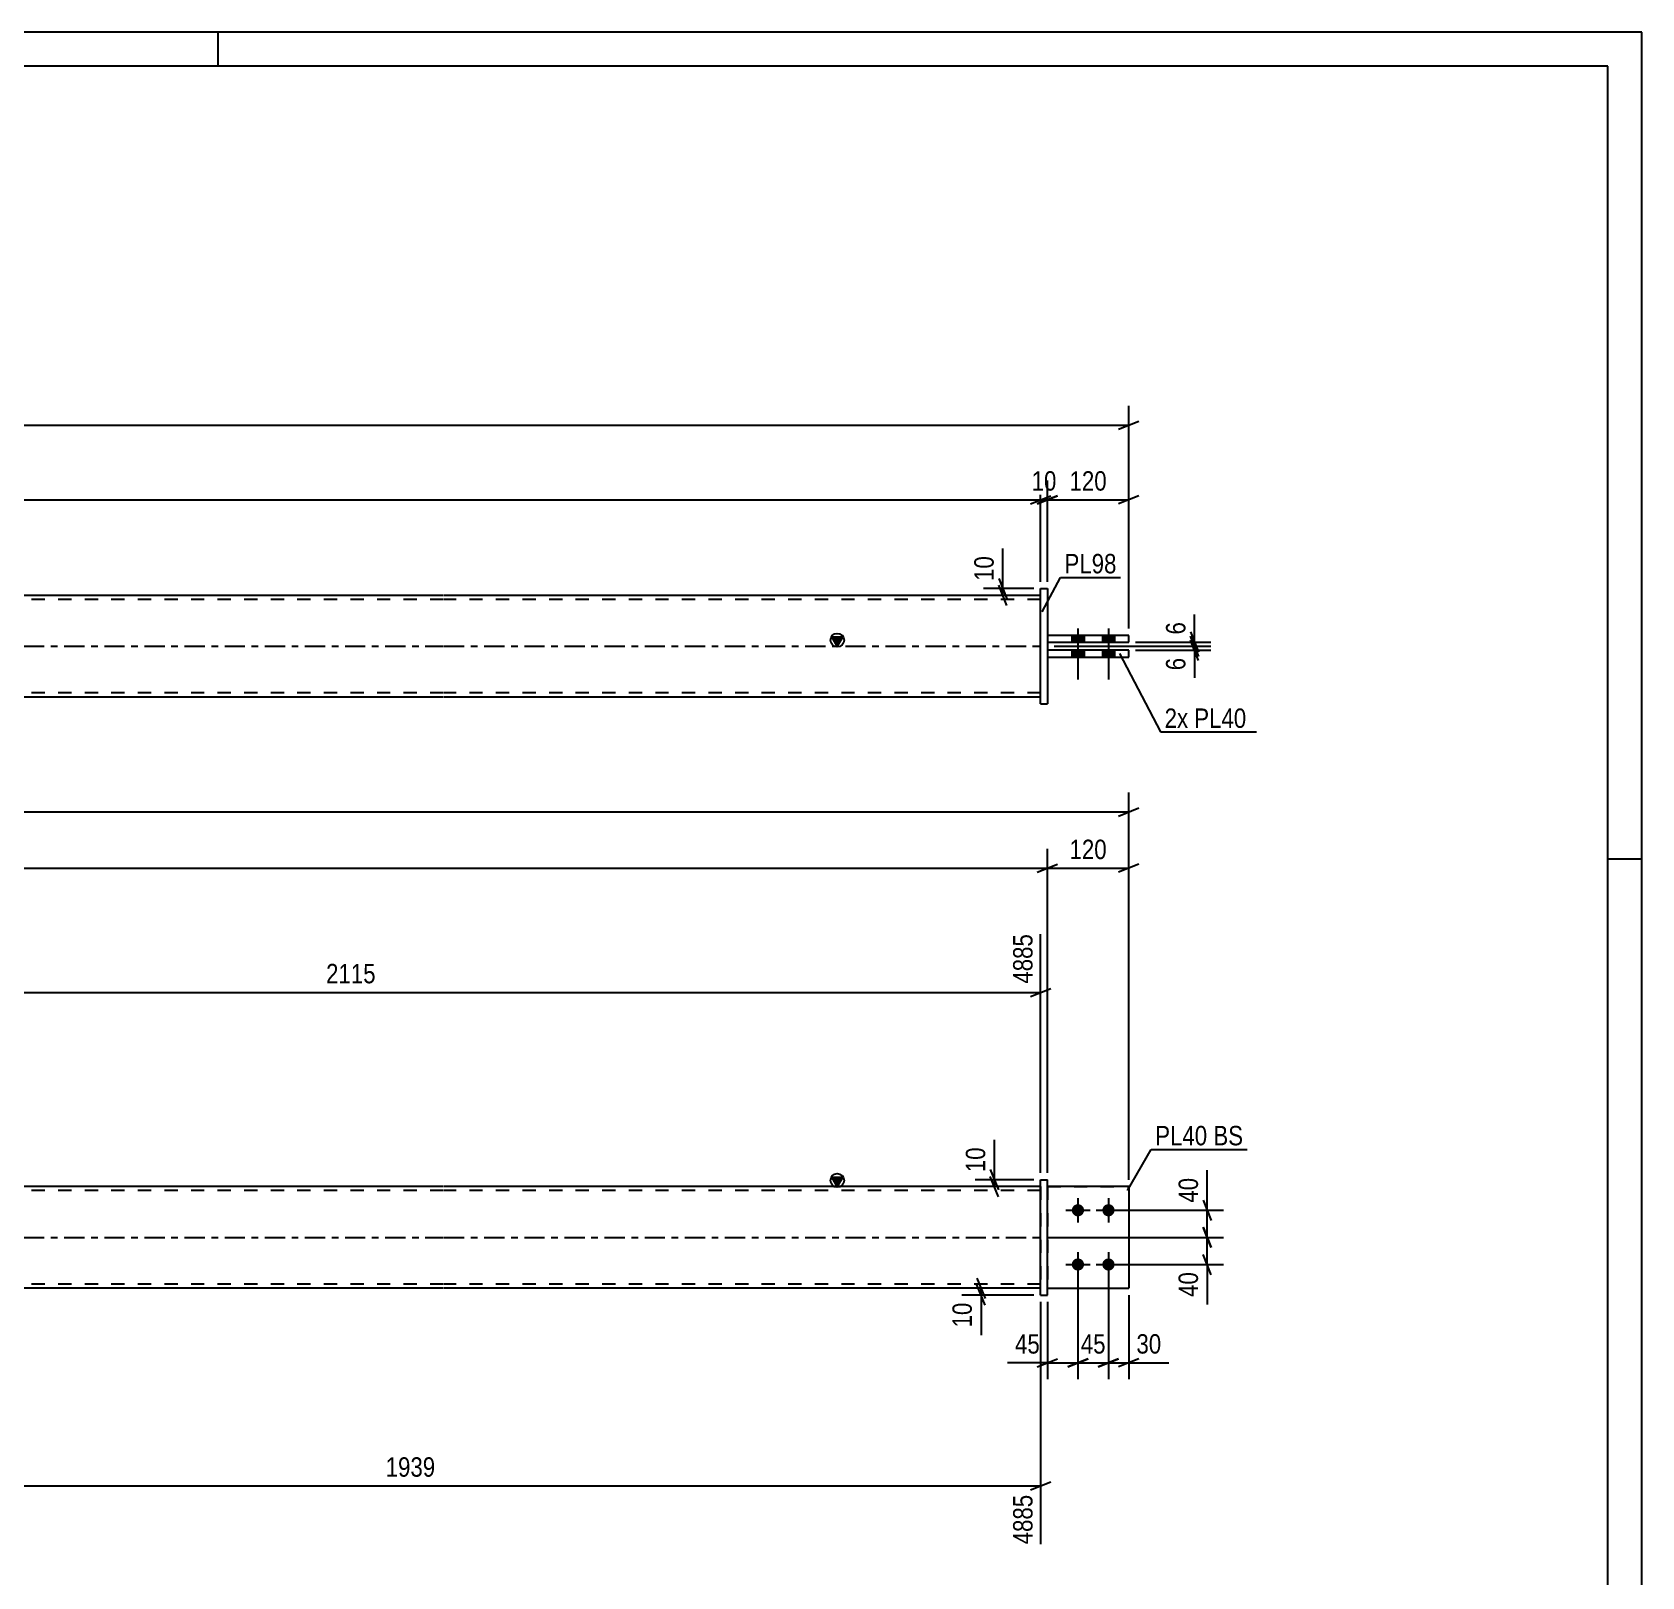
# Model space of a CAD drawing. Header units: millimetres. Extents: x 0 to 594, y 0 to 420.
# Drawn here: x 356.6 to 594, y 192.2 to 420 of the extents above; entities that cross this region are included whole.
import ezdxf

# ---------------------------------------------------------------- set-up
doc = ezdxf.new("R2010")
doc.units = ezdxf.units.MM
doc.linetypes.add('DXK_LINE_DOT2', pattern=[3.9198, 1.9599, -1.9599])
doc.linetypes.add('DXK_LINE_DOT3', pattern=[5.9187, 2.979, -0.9799, 0.9799, -0.9799])
doc.styles.add('Arial Narrow', font='ARIALN.TTF', dxfattribs={"height": 0.2})

# ---------------------------------------------------------------- blocks, each defined once
blk = doc.blocks.new('Unknown-580609718-1130')
at = {"color": 5, "linetype": 'Continuous'}
for p, q in [((594, 420), (0, 420)), ((384, 415), (384, 420)), ((594, 0), (594, 420)), ((589, 415), (5, 415)), ((589, 5), (589, 415)), ((594, 298), (589, 298))]:
    blk.add_line(p, q, dxfattribs=at)
blk = doc.blocks.new('Part-580609718-1695 - 1673')
at = {"color": 2, "linetype": 'Continuous'}
for p, q in [((518.32, 249.73), (506.32, 249.73)), ((518.32, 249.73), (518.32, 249.73)), ((518.32, 249.73), (518.32, 234.73)), ((506.32, 234.73), (518.32, 234.73))]:
    blk.add_line(p, q, dxfattribs=at)
at = {"color": 7, "linetype": 'DXK_LINE_DOT2'}
for p, q in [((506.32, 249.73), (518.32, 249.73)), ((506.32, 249.73), (506.32, 249.73)), ((506.32, 249.73), (506.32, 234.73)), ((506.32, 234.73), (518.32, 234.73))]:
    blk.add_line(p, q, dxfattribs=at)
blk = doc.blocks.new('Part-580609718-1700 - 1673')
at = {"linetype": 'Continuous'}
blk.add_hatch(color=2, dxfattribs=at).paths.add_polyline_path([(475.32, 249.73), (474.52, 251.13), (476.12, 251.13)])
at = {"color": 2, "linetype": 'Continuous'}
for p, q in [((417.22, 249.73), (177.8, 249.73)), ((505.32, 249.73), (417.32, 249.73)), ((475.32, 249.73), (474.52, 251.13)), ((474.52, 251.13), (476.12, 251.13)), ((476.12, 251.13), (475.32, 249.73)), ((417.22, 234.73), (177.8, 234.73)), ((505.32, 234.73), (417.32, 234.73))]:
    blk.add_line(p, q, dxfattribs=at)
at = {"color": 7, "linetype": 'DXK_LINE_DOT2'}
for p, q in [((505.32, 249.73), (505.32, 234.73)), ((417.22, 249.13), (177.8, 249.13)), ((505.32, 249.13), (417.32, 249.13)), ((417.22, 235.33), (177.8, 235.33)), ((505.32, 235.33), (417.32, 235.33))]:
    blk.add_line(p, q, dxfattribs=at)
at = {"color": 7, "linetype": 'DXK_LINE_DOT3'}
for p, q in [((177.8, 242.23), (417.22, 242.23)), ((417.32, 242.23), (505.32, 242.23))]:
    blk.add_line(p, q, dxfattribs=at)
at = {"color": 2, "linetype": 'Continuous'}
blk.add_circle((475.32, 250.63), 1, dxfattribs=at)
blk = doc.blocks.new('Part-580609718-1685 - 1673')
at = {"color": 2, "linetype": 'Continuous'}
for p, q in [((505.32, 250.73), (506.32, 250.73)), ((505.32, 233.73), (505.32, 250.73)), ((506.32, 233.73), (506.32, 250.73)), ((505.32, 233.73), (505.32, 233.73)), ((505.32, 233.73), (506.32, 233.73))]:
    blk.add_line(p, q, dxfattribs=at)
at = {"color": 7, "linetype": 'DXK_LINE_DOT2'}
for p, q in [((505.32, 250.73), (506.32, 250.73)), ((505.32, 233.73), (506.32, 233.73))]:
    blk.add_line(p, q, dxfattribs=at)
blk = doc.blocks.new('Part-580609718-1690 - 1673')
at = {"color": 7, "linetype": 'DXK_LINE_DOT2'}
for p, q in [((506.32, 249.73), (518.32, 249.73)), ((518.32, 249.73), (506.32, 249.73)), ((506.32, 249.73), (506.32, 249.73)), ((506.32, 249.73), (506.32, 234.73)), ((518.32, 249.73), (518.32, 249.73)), ((518.32, 249.73), (518.32, 234.73)), ((506.32, 234.73), (518.32, 234.73)), ((506.32, 234.73), (518.32, 234.73))]:
    blk.add_line(p, q, dxfattribs=at)
blk = doc.blocks.new('Bolt-580609718-1710 - 1673')
at = {"linetype": 'Continuous'}
for points in [[(510.82, 247.13), (511.01, 247.11), (511.19, 247.05), (511.35, 246.96), (511.49, 246.83), (511.6, 246.68), (511.68, 246.51), (511.72, 246.32), (511.72, 246.13), (511.68, 245.95), (511.6, 245.78), (511.49, 245.63), (511.35, 245.5), (511.19, 245.41), (511.01, 245.35), (510.82, 245.33), (510.63, 245.35), (510.45, 245.41), (510.29, 245.5), (510.15, 245.63), (510.04, 245.78), (509.96, 245.95), (509.93, 246.13), (509.93, 246.32), (509.96, 246.51), (510.04, 246.68), (510.15, 246.83), (510.29, 246.96), (510.45, 247.05), (510.63, 247.11)], [(515.32, 247.13), (515.51, 247.11), (515.69, 247.05), (515.85, 246.96), (515.99, 246.83), (516.1, 246.68), (516.18, 246.51), (516.22, 246.32), (516.22, 246.13), (516.18, 245.95), (516.1, 245.78), (515.99, 245.63), (515.85, 245.5), (515.69, 245.41), (515.51, 245.35), (515.32, 245.33), (515.13, 245.35), (514.95, 245.41), (514.79, 245.5), (514.65, 245.63), (514.54, 245.78), (514.46, 245.95), (514.43, 246.13), (514.43, 246.32), (514.46, 246.51), (514.54, 246.68), (514.65, 246.83), (514.79, 246.96), (514.95, 247.05), (515.13, 247.11)], [(510.82, 239.13), (511.01, 239.11), (511.19, 239.05), (511.35, 238.96), (511.49, 238.83), (511.6, 238.68), (511.68, 238.51), (511.72, 238.32), (511.72, 238.13), (511.68, 237.95), (511.6, 237.78), (511.49, 237.63), (511.35, 237.5), (511.19, 237.41), (511.01, 237.35), (510.82, 237.33), (510.63, 237.35), (510.45, 237.41), (510.29, 237.5), (510.15, 237.63), (510.04, 237.78), (509.96, 237.95), (509.93, 238.13), (509.93, 238.32), (509.96, 238.51), (510.04, 238.68), (510.15, 238.83), (510.29, 238.96), (510.45, 239.05), (510.63, 239.11)], [(515.32, 239.13), (515.51, 239.11), (515.69, 239.05), (515.85, 238.96), (515.99, 238.83), (516.1, 238.68), (516.18, 238.51), (516.22, 238.32), (516.22, 238.13), (516.18, 237.95), (516.1, 237.78), (515.99, 237.63), (515.85, 237.5), (515.69, 237.41), (515.51, 237.35), (515.32, 237.33), (515.13, 237.35), (514.95, 237.41), (514.79, 237.5), (514.65, 237.63), (514.54, 237.78), (514.46, 237.95), (514.43, 238.13), (514.43, 238.32), (514.46, 238.51), (514.54, 238.68), (514.65, 238.83), (514.79, 238.96), (514.95, 239.05), (515.13, 239.11)]]:
    blk.add_hatch(color=1, dxfattribs=at).paths.add_polyline_path(points)
at = {"color": 1, "linetype": 'Continuous'}
for p, q in [((510.82, 248.03), (510.82, 244.43)), ((515.32, 248.03), (515.32, 244.43)), ((509.02, 246.23), (512.62, 246.23)), ((513.52, 246.23), (517.12, 246.23)), ((510.82, 240.03), (510.82, 236.43)), ((515.32, 240.03), (515.32, 236.43)), ((509.02, 238.23), (512.62, 238.23)), ((513.52, 238.23), (517.12, 238.23))]:
    blk.add_line(p, q, dxfattribs=at)
blk = doc.blocks.new('Bolt-580609718-1371 - 1367')
at = {"linetype": 'Continuous'}
for points in [[(511.72, 331.03), (509.92, 331.03), (509.92, 330.03), (511.72, 330.03)], [(511.72, 331.03), (509.92, 331.03), (509.92, 330.03), (511.72, 330.03)], [(516.22, 331.03), (514.42, 331.03), (514.42, 330.03), (516.22, 330.03)], [(516.22, 331.03), (514.42, 331.03), (514.42, 330.03), (516.22, 330.03)], [(511.72, 328.83), (509.92, 328.83), (509.92, 327.83), (511.72, 327.83)], [(511.72, 328.83), (509.92, 328.83), (509.92, 327.83), (511.72, 327.83)], [(516.22, 328.83), (514.42, 328.83), (514.42, 327.83), (516.22, 327.83)], [(516.22, 328.83), (514.42, 328.83), (514.42, 327.83), (516.22, 327.83)]]:
    blk.add_hatch(color=1, dxfattribs=at).paths.add_polyline_path(points)
at = {"color": 1, "linetype": 'Continuous'}
for p, q in [((509.92, 331.03), (509.92, 330.03)), ((509.92, 331.03), (509.92, 330.03)), ((510.82, 332.03), (510.82, 324.53)), ((510.82, 332.03), (510.82, 324.53)), ((511.72, 331.03), (511.72, 330.03)), ((511.72, 331.03), (511.72, 330.03)), ((514.42, 331.03), (514.42, 330.03)), ((514.42, 331.03), (514.42, 330.03)), ((515.32, 332.03), (515.32, 324.53)), ((515.32, 332.03), (515.32, 324.53)), ((516.22, 331.03), (516.22, 330.03)), ((516.22, 331.03), (516.22, 330.03)), ((509.92, 328.83), (509.92, 327.83)), ((509.92, 328.83), (509.92, 327.83)), ((511.72, 328.83), (511.72, 327.83)), ((511.72, 328.83), (511.72, 327.83)), ((514.42, 328.83), (514.42, 327.83)), ((514.42, 328.83), (514.42, 327.83)), ((516.22, 328.83), (516.22, 327.83)), ((516.22, 328.83), (516.22, 327.83))]:
    blk.add_line(p, q, dxfattribs=at)
blk = doc.blocks.new('Part-580609718-1456 - 1367')
at = {"linetype": 'Continuous'}
blk.add_hatch(color=2, dxfattribs=at).paths.add_polyline_path([(475.32, 329.43), (474.52, 330.83), (476.12, 330.83)])
at = {"color": 2, "linetype": 'Continuous'}
for p, q in [((417.22, 336.93), (177.8, 336.93)), ((505.32, 336.93), (417.32, 336.93)), ((475.32, 329.43), (474.52, 330.83)), ((474.52, 330.83), (476.12, 330.83)), ((476.12, 330.83), (475.32, 329.43)), ((417.22, 321.93), (177.8, 321.93)), ((505.32, 321.93), (417.32, 321.93))]:
    blk.add_line(p, q, dxfattribs=at)
at = {"color": 7, "linetype": 'DXK_LINE_DOT2'}
for p, q in [((417.22, 336.33), (177.8, 336.33)), ((505.32, 336.33), (417.32, 336.33)), ((505.32, 321.93), (505.32, 336.93)), ((417.22, 322.53), (177.8, 322.53)), ((505.32, 322.53), (417.32, 322.53))]:
    blk.add_line(p, q, dxfattribs=at)
at = {"color": 7, "linetype": 'DXK_LINE_DOT3'}
for p, q in [((177.8, 329.43), (417.22, 329.43)), ((417.32, 329.43), (505.32, 329.43))]:
    blk.add_line(p, q, dxfattribs=at)
at = {"color": 2, "linetype": 'Continuous'}
blk.add_circle((475.32, 330.33), 1, dxfattribs=at)
blk = doc.blocks.new('Part-580609718-1461 - 1367')
at = {"color": 2, "linetype": 'Continuous'}
for p, q in [((518.32, 328.83), (506.32, 328.83)), ((506.32, 327.83), (518.32, 327.83)), ((518.32, 327.83), (518.32, 328.83))]:
    blk.add_line(p, q, dxfattribs=at)
at = {"color": 7, "linetype": 'DXK_LINE_DOT2'}
for p, q in [((506.32, 328.83), (506.32, 327.83)), ((518.32, 328.83), (506.32, 328.83)), ((506.32, 327.83), (518.32, 327.83))]:
    blk.add_line(p, q, dxfattribs=at)
blk = doc.blocks.new('Part-580609718-1433 - 1367')
at = {"color": 2, "linetype": 'Continuous'}
for p, q in [((505.32, 337.93), (505.32, 337.93)), ((505.32, 320.93), (505.32, 337.93)), ((505.32, 337.93), (506.32, 337.93)), ((506.32, 337.93), (506.32, 337.93)), ((506.32, 337.93), (506.32, 320.93)), ((505.32, 320.93), (506.32, 320.93)), ((505.32, 320.93), (505.32, 320.93)), ((506.32, 320.93), (506.32, 320.93))]:
    blk.add_line(p, q, dxfattribs=at)
at = {"color": 7, "linetype": 'DXK_LINE_DOT2'}
for p, q in [((505.32, 337.93), (506.32, 337.93)), ((505.32, 320.93), (506.32, 320.93)), ((506.32, 320.93), (506.32, 320.93))]:
    blk.add_line(p, q, dxfattribs=at)
blk = doc.blocks.new('Part-580609718-1466 - 1367')
at = {"color": 2, "linetype": 'Continuous'}
for p, q in [((518.32, 331.03), (506.32, 331.03)), ((518.32, 330.03), (518.32, 331.03)), ((506.32, 330.03), (518.32, 330.03))]:
    blk.add_line(p, q, dxfattribs=at)
at = {"color": 7, "linetype": 'DXK_LINE_DOT2'}
for p, q in [((506.32, 331.03), (506.32, 330.03)), ((518.32, 331.03), (506.32, 331.03)), ((506.32, 330.03), (518.32, 330.03))]:
    blk.add_line(p, q, dxfattribs=at)
blk = doc.blocks.new('StraightDimension-580609718-1936 - 1673')
at = {"color": 7, "linetype": 'Continuous'}
for p, q in [((495.92, 236.23), (497.12, 233.23)), ((497.12, 232.23), (495.92, 235.23)), ((504.32, 234.73), (493.67, 234.73)), ((504.32, 233.73), (493.67, 233.73)), ((496.52, 233.73), (496.52, 234.73))]:
    blk.add_line(p, q, dxfattribs=at)
at = {"color": 0}
blk.add_wipeout([(495.77, 233.2), (491.57, 233.2), (491.57, 228.35), (495.77, 228.35)], dxfattribs=at)
at = {"color": 7, "linetype": 'Continuous'}
blk.add_line((496.52, 233.73), (496.52, 227.82), dxfattribs=at)
blk.add_line((496.52, 233.73), (496.52, 227.82), dxfattribs=at)
at = {"color": 3, "style": 'Arial Narrow'}
blk.add_text('10', height=2.863, rotation=90.0002, dxfattribs=at).set_placement((495.17, 228.95))
blk = doc.blocks.new('StraightDimension-580609718-1955 - 1673')
at = {"color": 7, "linetype": 'Continuous'}
for p, q in [((510.82, 237.23), (510.82, 221.34)), ((515.32, 237.23), (515.32, 221.34)), ((509.32, 223.14), (512.32, 224.34)), ((510.82, 223.74), (515.32, 223.74)), ((516.82, 224.34), (513.82, 223.14))]:
    blk.add_line(p, q, dxfattribs=at)
at = {"color": 0}
blk.add_wipeout([(515.5, 224.49), (515.5, 228.69), (510.64, 228.69), (510.64, 224.49)], dxfattribs=at)
at = {"color": 3, "style": 'Arial Narrow'}
blk.add_text('45', height=2.863, dxfattribs=at).set_placement((511.24, 225.09))
blk = doc.blocks.new('StraightDimension-580609718-2017 - 1673')
at = {"color": 7, "linetype": 'Continuous'}
for p, q in [((506.32, 242.23), (532.28, 242.23)), ((529.28, 243.73), (530.48, 240.73)), ((529.88, 238.23), (529.88, 242.23)), ((516.32, 238.23), (532.28, 238.23)), ((530.48, 236.73), (529.28, 239.73))]:
    blk.add_line(p, q, dxfattribs=at)
at = {"color": 0}
blk.add_wipeout([(529.13, 237.7), (524.93, 237.7), (524.93, 232.85), (529.13, 232.85)], dxfattribs=at)
at = {"color": 7, "linetype": 'Continuous'}
blk.add_line((529.88, 238.23), (529.88, 232.32), dxfattribs=at)
blk.add_line((529.88, 238.23), (529.88, 232.32), dxfattribs=at)
at = {"color": 3, "style": 'Arial Narrow'}
blk.add_text('40', height=2.863, rotation=90.0002, dxfattribs=at).set_placement((528.53, 233.45))
blk = doc.blocks.new('StraightDimension-580609718-2031 - 1673')
at = {"color": 7, "linetype": 'Continuous'}
for p, q in [((497.89, 252.23), (499.09, 249.23)), ((504.32, 250.73), (495.64, 250.73)), ((504.32, 249.73), (495.64, 249.73)), ((499.09, 248.23), (497.89, 251.23)), ((498.49, 249.73), (498.49, 250.73))]:
    blk.add_line(p, q, dxfattribs=at)
at = {"color": 0}
blk.add_wipeout([(497.74, 256.11), (493.54, 256.11), (493.54, 251.25), (497.74, 251.25)], dxfattribs=at)
at = {"color": 7, "linetype": 'Continuous'}
blk.add_line((498.49, 250.73), (498.49, 256.63), dxfattribs=at)
blk.add_line((498.49, 250.73), (498.49, 256.63), dxfattribs=at)
at = {"color": 3, "style": 'Arial Narrow'}
blk.add_text('10', height=2.863, rotation=90.0002, dxfattribs=at).set_placement((497.14, 251.85))
blk = doc.blocks.new('StraightDimension-580609718-1760 - 1673')
at = {"color": 7, "linetype": 'Continuous'}
for p, q in [((301.82, 250.73), (301.82, 286.98)), ((505.32, 251.73), (505.32, 286.98)), ((303.32, 278.96), (300.32, 277.76)), ((301.82, 278.36), (505.32, 278.36)), ((503.82, 277.76), (506.82, 278.96))]:
    blk.add_line(p, q, dxfattribs=at)
at = {"color": 0, "linetype": 'Continuous'}
blk.add_wipeout([(504.72, 287.58), (500.52, 287.58), (500.52, 279.06), (504.72, 279.06)], dxfattribs=at)
at = {"color": 0}
blk.add_wipeout([(407.83, 279.11), (407.83, 283.31), (399.31, 283.31), (399.31, 279.11)], dxfattribs=at)
at = {"color": 3, "linetype": 'Continuous', "style": 'Arial Narrow'}
blk.add_text('4885', height=2.863, rotation=90.0002, dxfattribs=at).set_placement((504.12, 279.66))
at = {"color": 3, "style": 'Arial Narrow'}
blk.add_text('2115', height=2.863, dxfattribs=at).set_placement((399.91, 279.71))
blk = doc.blocks.new('StraightDimension-580609718-2040 - 1673')
at = {"color": 7, "linetype": 'Continuous'}
for p, q in [((506.32, 251.73), (506.32, 299.53)), ((518.32, 250.73), (518.32, 299.53)), ((504.82, 296.08), (507.82, 297.28)), ((519.82, 297.28), (516.82, 296.08)), ((506.32, 296.68), (518.32, 296.68))]:
    blk.add_line(p, q, dxfattribs=at)
at = {"color": 0}
blk.add_wipeout([(515.66, 297.43), (515.66, 301.63), (508.98, 301.63), (508.98, 297.43)], dxfattribs=at)
at = {"color": 3, "style": 'Arial Narrow'}
blk.add_text('120', height=2.863, dxfattribs=at).set_placement((509.58, 298.03))
blk = doc.blocks.new('StraightDimension-580609718-1945 - 1673')
at = {"color": 7, "linetype": 'Continuous'}
for p, q in [((510.82, 237.23), (510.82, 221.34)), ((506.32, 232.73), (506.32, 221.34)), ((504.82, 223.14), (507.82, 224.34)), ((506.32, 223.74), (510.82, 223.74)), ((512.32, 224.34), (509.32, 223.14))]:
    blk.add_line(p, q, dxfattribs=at)
at = {"color": 0}
blk.add_wipeout([(505.8, 224.49), (505.8, 228.69), (500.94, 228.69), (500.94, 224.49)], dxfattribs=at)
at = {"color": 7, "linetype": 'Continuous'}
blk.add_line((506.32, 223.74), (500.41, 223.74), dxfattribs=at)
blk.add_line((506.32, 223.74), (500.41, 223.74), dxfattribs=at)
at = {"color": 3, "style": 'Arial Narrow'}
blk.add_text('45', height=2.863, dxfattribs=at).set_placement((501.54, 225.09))
blk = doc.blocks.new('StraightDimension-580609718-1746 - 1673')
at = {"color": 7, "linetype": 'Continuous'}
for p, q in [((518.32, 250.73), (518.32, 307.83)), ((76.7, 304.98), (518.32, 304.98)), ((516.82, 304.38), (519.82, 305.58))]:
    blk.add_line(p, q, dxfattribs=at)
blk = doc.blocks.new('StraightDimension-580609718-2050 - 1673')
at = {"color": 7, "linetype": 'Continuous'}
for p, q in [((506.32, 251.73), (506.32, 299.53)), ((504.82, 296.08), (507.82, 297.28)), ((88.7, 296.68), (506.32, 296.68))]:
    blk.add_line(p, q, dxfattribs=at)
blk = doc.blocks.new('StraightDimension-580609718-1838 - 1673')
at = {"color": 7, "linetype": 'Continuous'}
for p, q in [((319.4, 233.73), (319.4, 196.96)), ((505.32, 232.73), (505.32, 196.96)), ((320.9, 206.18), (317.9, 204.98)), ((319.4, 205.58), (505.32, 205.58)), ((503.82, 204.98), (506.82, 206.18))]:
    blk.add_line(p, q, dxfattribs=at)
at = {"color": 0}
blk.add_wipeout([(416.62, 206.33), (416.62, 210.53), (408.1, 210.53), (408.1, 206.33)], dxfattribs=at)
at = {"color": 0, "linetype": 'Continuous'}
blk.add_wipeout([(504.72, 204.88), (500.52, 204.88), (500.52, 196.36), (504.72, 196.36)], dxfattribs=at)
at = {"color": 3, "style": 'Arial Narrow'}
blk.add_text('1939', height=2.863, dxfattribs=at).set_placement((408.7, 206.93))
at = {"color": 3, "linetype": 'Continuous', "style": 'Arial Narrow'}
blk.add_text('4885', height=2.863, rotation=90.0002, dxfattribs=at).set_placement((504.12, 196.96))
blk = doc.blocks.new('StraightDimension-580609718-1965 - 1673')
at = {"color": 7, "linetype": 'Continuous'}
for p, q in [((515.32, 237.23), (515.32, 221.34)), ((518.32, 233.73), (518.32, 221.34)), ((513.82, 223.14), (516.82, 224.34)), ((515.32, 223.74), (518.32, 223.74)), ((519.82, 224.34), (516.82, 223.14))]:
    blk.add_line(p, q, dxfattribs=at)
at = {"color": 0}
blk.add_wipeout([(523.7, 224.49), (523.7, 228.69), (518.85, 228.69), (518.85, 224.49)], dxfattribs=at)
at = {"color": 7, "linetype": 'Continuous'}
blk.add_line((518.32, 223.74), (524.23, 223.74), dxfattribs=at)
blk.add_line((518.32, 223.74), (524.23, 223.74), dxfattribs=at)
at = {"color": 3, "style": 'Arial Narrow'}
blk.add_text('30', height=2.863, dxfattribs=at).set_placement((519.45, 225.09))
blk = doc.blocks.new('StraightDimension-580609718-2004 - 1673')
at = {"color": 7, "linetype": 'Continuous'}
for p, q in [((529.28, 247.73), (530.48, 244.73)), ((516.32, 246.23), (532.28, 246.23)), ((529.88, 242.23), (529.88, 246.23)), ((506.32, 242.23), (532.28, 242.23)), ((530.48, 240.73), (529.28, 243.73))]:
    blk.add_line(p, q, dxfattribs=at)
at = {"color": 0}
blk.add_wipeout([(529.13, 251.61), (524.93, 251.61), (524.93, 246.75), (529.13, 246.75)], dxfattribs=at)
at = {"color": 7, "linetype": 'Continuous'}
blk.add_line((529.88, 246.23), (529.88, 252.13), dxfattribs=at)
blk.add_line((529.88, 246.23), (529.88, 252.13), dxfattribs=at)
at = {"color": 3, "style": 'Arial Narrow'}
blk.add_text('40', height=2.863, rotation=90.0002, dxfattribs=at).set_placement((528.53, 247.35))
blk = doc.blocks.new('StraightDimension-580609718-1545 - 1367')
at = {"color": 7, "linetype": 'Continuous'}
for p, q in [((518.32, 332.03), (518.32, 364.88)), ((76.7, 362.03), (518.32, 362.03)), ((516.82, 361.43), (519.82, 362.63))]:
    blk.add_line(p, q, dxfattribs=at)
blk = doc.blocks.new('StraightDimension-580609718-1576 - 1367')
at = {"color": 7, "linetype": 'Continuous'}
for p, q in [((505.32, 338.93), (505.32, 353.88)), ((503.82, 350.43), (506.82, 351.63)), ((89.7, 351.03), (505.32, 351.03))]:
    blk.add_line(p, q, dxfattribs=at)
blk = doc.blocks.new('StraightDimension-580609718-1586 - 1367')
at = {"color": 7, "linetype": 'Continuous'}
for p, q in [((505.32, 338.93), (505.32, 353.88)), ((506.32, 338.93), (506.32, 353.88)), ((503.82, 350.43), (506.82, 351.63)), ((507.82, 351.63), (504.82, 350.43)), ((505.32, 351.03), (506.32, 351.03))]:
    blk.add_line(p, q, dxfattribs=at)
at = {"color": 0}
blk.add_wipeout([(508.25, 351.78), (508.25, 355.98), (503.39, 355.98), (503.39, 351.78)], dxfattribs=at)
at = {"color": 3, "style": 'Arial Narrow'}
blk.add_text('10', height=2.863, dxfattribs=at).set_placement((503.99, 352.38))
blk = doc.blocks.new('StraightDimension-580609718-1596 - 1367')
at = {"color": 7, "linetype": 'Continuous'}
for p, q in [((506.32, 338.93), (506.32, 353.88)), ((518.32, 332.03), (518.32, 353.88)), ((504.82, 350.43), (507.82, 351.63)), ((519.82, 351.63), (516.82, 350.43)), ((506.32, 351.03), (518.32, 351.03))]:
    blk.add_line(p, q, dxfattribs=at)
at = {"color": 0}
blk.add_wipeout([(515.66, 351.78), (515.66, 355.98), (508.98, 355.98), (508.98, 351.78)], dxfattribs=at)
at = {"color": 3, "style": 'Arial Narrow'}
blk.add_text('120', height=2.863, dxfattribs=at).set_placement((509.58, 352.38))
blk = doc.blocks.new('StraightDimension-580609718-1607 - 1367')
at = {"color": 7, "linetype": 'Continuous'}
for p, q in [((504.32, 337.93), (496.89, 337.93)), ((499.14, 339.43), (500.34, 336.43)), ((500.34, 335.43), (499.14, 338.43)), ((499.74, 336.93), (499.74, 337.93)), ((504.32, 336.93), (496.89, 336.93))]:
    blk.add_line(p, q, dxfattribs=at)
at = {"color": 0}
blk.add_wipeout([(498.99, 343.32), (494.79, 343.32), (494.79, 338.46), (498.99, 338.46)], dxfattribs=at)
at = {"color": 7, "linetype": 'Continuous'}
blk.add_line((499.74, 337.93), (499.74, 343.84), dxfattribs=at)
blk.add_line((499.74, 337.93), (499.74, 343.84), dxfattribs=at)
at = {"color": 3, "style": 'Arial Narrow'}
blk.add_text('10', height=2.863, rotation=90.0002, dxfattribs=at).set_placement((498.39, 339.06))
blk = doc.blocks.new('StraightDimension-580609718-1618 - 1367')
at = {"color": 7, "linetype": 'Continuous'}
for p, q in [((527.42, 330.93), (528.62, 327.93)), ((528.62, 327.33), (527.42, 330.33)), ((507.32, 329.43), (530.42, 329.43)), ((519.32, 328.83), (530.42, 328.83)), ((528.02, 328.83), (528.02, 329.43))]:
    blk.add_line(p, q, dxfattribs=at)
at = {"color": 0}
blk.add_wipeout([(527.27, 328.31), (523.07, 328.31), (523.07, 325.28), (527.27, 325.28)], dxfattribs=at)
at = {"color": 7, "linetype": 'Continuous'}
blk.add_line((528.02, 328.83), (528.02, 324.76), dxfattribs=at)
blk.add_line((528.02, 328.83), (528.02, 324.76), dxfattribs=at)
at = {"color": 3, "style": 'Arial Narrow'}
blk.add_text('6', height=2.86, rotation=90.0002, dxfattribs=at).set_placement((526.67, 325.88))
blk = doc.blocks.new('StraightDimension-580609718-1627 - 1367')
at = {"color": 7, "linetype": 'Continuous'}
for p, q in [((527.42, 331.53), (528.62, 328.53)), ((528.62, 327.93), (527.42, 330.93)), ((507.32, 329.43), (530.42, 329.43)), ((519.32, 330.03), (530.42, 330.03)), ((528.02, 329.43), (528.02, 330.03))]:
    blk.add_line(p, q, dxfattribs=at)
at = {"color": 0}
blk.add_wipeout([(527.27, 333.59), (523.07, 333.59), (523.07, 330.56), (527.27, 330.56)], dxfattribs=at)
at = {"color": 7, "linetype": 'Continuous'}
blk.add_line((528.02, 330.03), (528.02, 334.11), dxfattribs=at)
blk.add_line((528.02, 330.03), (528.02, 334.11), dxfattribs=at)
at = {"color": 3, "style": 'Arial Narrow'}
blk.add_text('6', height=2.86, rotation=90.0002, dxfattribs=at).set_placement((526.67, 331.16))
blk = doc.blocks.new('MarkSet-580609718-2083 - 1673')
at = {"color": 0}
blk.add_wipeout([(529.9, 255.81), (529.9, 258.81), (522.22, 258.81), (522.22, 255.81)], dxfattribs=at)
blk.add_wipeout([(529.9, 255.81), (529.9, 258.81), (522.22, 258.81), (522.22, 255.81)], dxfattribs=at)
at = {"color": 30, "linetype": 'Continuous'}
blk.add_line((518.12, 249.15), (521.62, 255.21), dxfattribs=at)
at = {"color": 0}
blk.add_wipeout([(535.18, 255.81), (535.18, 258.81), (530.8, 258.81), (530.8, 255.81)], dxfattribs=at)
blk.add_wipeout([(535.18, 255.81), (535.18, 258.81), (530.8, 258.81), (530.8, 255.81)], dxfattribs=at)
at = {"color": 30, "linetype": 'Continuous'}
blk.add_line((521.62, 255.21), (535.78, 255.21), dxfattribs=at)
at = {"color": 3, "style": 'Arial Narrow'}
for s, p in [('PL40', (522.22, 255.81)), ('BS', (530.8, 255.81))]:
    blk.add_text(s, height=2.863, dxfattribs=at).set_placement(p)
blk = doc.blocks.new('MarkSet-580609718-1658 - 1367')
at = {"color": 0}
blk.add_wipeout([(527.08, 317.38), (527.08, 320.38), (523.61, 320.38), (523.61, 317.38)], dxfattribs=at)
blk.add_wipeout([(527.08, 317.38), (527.08, 320.38), (523.61, 320.38), (523.61, 317.38)], dxfattribs=at)
at = {"color": 30, "linetype": 'Continuous'}
blk.add_line((516.97, 328.35), (523.01, 316.78), dxfattribs=at)
at = {"color": 0}
blk.add_wipeout([(535.66, 317.38), (535.66, 320.38), (527.98, 320.38), (527.98, 317.38)], dxfattribs=at)
blk.add_wipeout([(535.66, 317.38), (535.66, 320.38), (527.98, 320.38), (527.98, 317.38)], dxfattribs=at)
at = {"color": 30, "linetype": 'Continuous'}
blk.add_line((523.01, 316.78), (537.16, 316.78), dxfattribs=at)
at = {"color": 3, "style": 'Arial Narrow'}
for s, p in [('2x', (523.61, 317.38)), ('PL40', (527.98, 317.38))]:
    blk.add_text(s, height=2.863, dxfattribs=at).set_placement(p)
blk = doc.blocks.new('Mark-580609718-1429 - 1367')
at = {"color": 0}
blk.add_wipeout([(516.51, 340.18), (516.51, 343.18), (508.84, 343.18), (508.84, 340.18)], dxfattribs=at)
blk.add_wipeout([(516.51, 340.18), (516.51, 343.18), (508.84, 343.18), (508.84, 340.18)], dxfattribs=at)
at = {"color": 30, "linetype": 'Continuous'}
for p, q in [((505.55, 334.51), (508.24, 339.58)), ((508.24, 339.58), (517.11, 339.58))]:
    blk.add_line(p, q, dxfattribs=at)
at = {"color": 3, "style": 'Arial Narrow'}
blk.add_text('PL98', height=2.863, dxfattribs=at).set_placement((508.84, 340.18))

msp = doc.modelspace()

# ---------------------------------------------------------------- block references
for name in ['Unknown-580609718-1130', 'Part-580609718-1433 - 1367', 'Part-580609718-1456 - 1367', 'Part-580609718-1466 - 1367', 'Bolt-580609718-1371 - 1367', 'Part-580609718-1461 - 1367', 'Part-580609718-1700 - 1673', 'Part-580609718-1685 - 1673', 'Part-580609718-1695 - 1673', 'Part-580609718-1690 - 1673', 'Bolt-580609718-1710 - 1673']:
    msp.add_blockref(name, (0, 0))

# ---------------------------------------------------------------- next in the draw order: block references
for name in ['StraightDimension-580609718-1545 - 1367', 'StraightDimension-580609718-2031 - 1673', 'StraightDimension-580609718-1936 - 1673', 'StraightDimension-580609718-1955 - 1673']:
    msp.add_blockref(name, (0, 0))

# ---------------------------------------------------------------- next in the draw order: block references
for name in ['StraightDimension-580609718-1576 - 1367', 'StraightDimension-580609718-1760 - 1673', 'StraightDimension-580609718-2017 - 1673']:
    msp.add_blockref(name, (0, 0))

# ---------------------------------------------------------------- next in the draw order: block references
for name in ['StraightDimension-580609718-1586 - 1367', 'StraightDimension-580609718-2040 - 1673', 'StraightDimension-580609718-1945 - 1673', 'StraightDimension-580609718-1965 - 1673']:
    msp.add_blockref(name, (0, 0))

# ---------------------------------------------------------------- next in the draw order: block references
for name in ['StraightDimension-580609718-1596 - 1367', 'StraightDimension-580609718-1746 - 1673', 'StraightDimension-580609718-1838 - 1673']:
    msp.add_blockref(name, (0, 0))

# ---------------------------------------------------------------- next in the draw order: block references
for name in ['StraightDimension-580609718-1607 - 1367', 'StraightDimension-580609718-1618 - 1367', 'StraightDimension-580609718-2050 - 1673']:
    msp.add_blockref(name, (0, 0))

# ---------------------------------------------------------------- next in the draw order: block references
for name in ['StraightDimension-580609718-1627 - 1367', 'StraightDimension-580609718-2004 - 1673']:
    msp.add_blockref(name, (0, 0))

# ---------------------------------------------------------------- next in the draw order: block references
for name in ['Mark-580609718-1429 - 1367', 'MarkSet-580609718-1658 - 1367', 'MarkSet-580609718-2083 - 1673']:
    msp.add_blockref(name, (0, 0))

doc.saveas('drawing.dxf')
